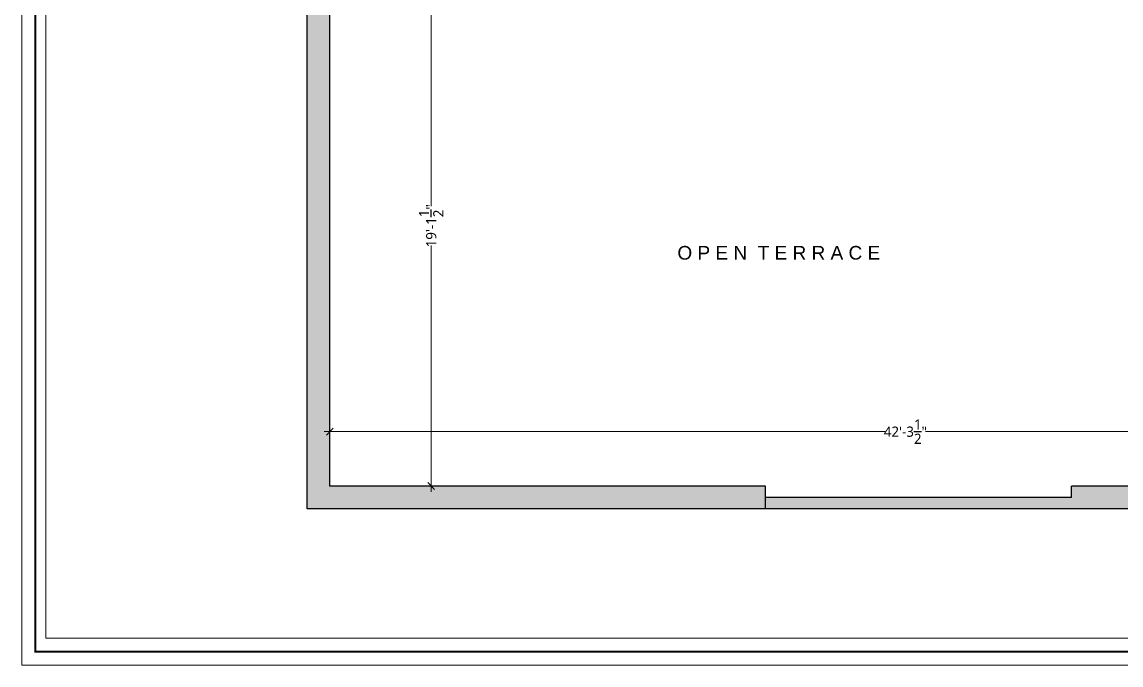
# Model space of a CAD drawing. Header units: inches. Extents: x -179 to 4134, y -2155 to 815.
# Drawn here: x 3260.1 to 3744.7, y -1887.4 to -1603.9 of the extents above; entities that cross this region are included whole.
import ezdxf

# ---------------------------------------------------------------- set-up
doc = ezdxf.new("R2010")
doc.units = ezdxf.units.IN
doc.header["$LTSCALE"] = 5
for name, color, linetype, lineweight in [('Furniture-New', 217, 'Continuous', 5), ('text', 7, 'Continuous', 5), ('title', 7, 'Continuous', 5), ('wall', 7, 'Continuous', 30), ('wall hatch', 252, 'Continuous', 5)]:
    doc.layers.add(name, color=color, linetype=linetype, lineweight=lineweight)
doc.styles.add('irfan', font='trebuc.ttf')
doc.styles.add('KARUN', font='arial.ttf')
doc.dimstyles.new('IRFAN', dxfattribs={"dimtxt": 4.5, "dimasz": 3, "dimexe": 2.5, "dimexo": 2.5, "dimgap": 0.09, "dimtad": 0, "dimdec": 1, "dimzin": 3, "dimdsep": 46, "dimlunit": 4, "dimtxsty": 'irfan', "dimblk": 'OBLIQUE', "dimcen": 2, "dimdle": 2.5, "dimclrd": 251, "dimclre": 251, "dimclrt": 7, "dimadec": 0, "dimazin": 0, "dimtm": 1e-09, "dimtfac": 1, "dimtdec": 1, "dimtofl": 0, "dimtmove": 0, "dimatfit": 3, "dimfxl": 2, "dimtolj": 1, "dimtzin": 0, "dimlwd": 0, "dimlwe": -1, "dimarcsym": 0})

# ---------------------------------------------------------------- blocks, each defined once
blk = doc.blocks.new('_Oblique')
at = {"color": 0, "linetype": 'ByBlock', "lineweight": -2}
blk.add_line((-0.5, -0.5), (0.5, 0.5), dxfattribs=at)
blk = doc.blocks.new('*D374')
at = {"layer": 'Defpoints', "color": 0, "lineweight": 25, "ltscale": 0.25, "transparency": 16777216}
for p in [(3437.94, -1578.99), (3437.94, -1808.49), (3440.54, -1808.49)]:
    blk.add_point(p, dxfattribs=at)
at = {"layer": 'Furniture-New', "color": 251, "ltscale": 0.25, "transparency": 16777216}
for p, q in [((3440.44, -1578.99), (3443.04, -1578.99)), ((3440.44, -1808.49), (3443.04, -1808.49))]:
    blk.add_line(p, q, dxfattribs=at)
at = {"layer": 'Furniture-New', "color": 251, "lineweight": 0, "ltscale": 0.25, "transparency": 16777216}
for p, q in [((3440.54, -1576.49), (3440.54, -1685.08)), ((3440.54, -1810.99), (3440.54, -1702.4))]:
    blk.add_line(p, q, dxfattribs=at)
at = {"layer": 'Furniture-New', "color": 251, "lineweight": 0, "ltscale": 0.25, "transparency": 16777216, "xscale": 3, "yscale": 3, "zscale": 3}
for p, rotation in [((3440.54, -1578.99), 90), ((3440.54, -1808.49), 270)]:
    blk.add_blockref('_Oblique', p, dxfattribs=dict(at, rotation=rotation))
at = {"layer": 'Furniture-New', "color": 7, "lineweight": 25, "ltscale": 0.25, "transparency": 16777216, "insert": (3440.54, -1693.74), "char_height": 4.5, "attachment_point": 5, "rotation": 90, "style": 'irfan'}
blk.add_mtext('\\A1;19\'-1{\\H1x;\\S1/2;}"', dxfattribs=at)
blk = doc.blocks.new('*D376')
at = {"layer": 'Defpoints', "color": 0, "lineweight": 25, "ltscale": 0.25, "transparency": 16777216}
for p in [(3395.88, -1784.51), (3395.88, -1784.64), (3903.38, -1784.64)]:
    blk.add_point(p, dxfattribs=at)
at = {"layer": 'Furniture-New', "color": 251, "ltscale": 0.25, "transparency": 16777216}
for p, q in [((3395.88, -1782.14), (3395.88, -1782.01)), ((3903.38, -1782.14), (3903.38, -1782.01))]:
    blk.add_line(p, q, dxfattribs=at)
at = {"layer": 'Furniture-New', "color": 251, "lineweight": 0, "ltscale": 0.25, "transparency": 16777216}
for p, q in [((3393.38, -1784.51), (3640.7, -1784.51)), ((3905.88, -1784.51), (3658.56, -1784.51))]:
    blk.add_line(p, q, dxfattribs=at)
at = {"layer": 'Furniture-New', "color": 251, "lineweight": 0, "ltscale": 0.25, "transparency": 16777216, "xscale": 3, "yscale": 3, "zscale": 3, "rotation": 180.0000000000001}
blk.add_blockref('_Oblique', (3395.88, -1784.51), dxfattribs=at)
at = {"layer": 'Furniture-New', "color": 251, "lineweight": 0, "ltscale": 0.25, "transparency": 16777216, "xscale": 3, "yscale": 3, "zscale": 3}
blk.add_blockref('_Oblique', (3903.38, -1784.51), dxfattribs=at)
at = {"layer": 'Furniture-New', "color": 7, "lineweight": 25, "ltscale": 0.25, "transparency": 16777216, "insert": (3649.63, -1784.51), "char_height": 4.5, "attachment_point": 5, "style": 'irfan'}
blk.add_mtext('\\A1;42\'-3{\\H1x;\\S1/2;}"', dxfattribs=at)

msp = doc.modelspace()

# ---------------------------------------------------------------- hatches: boundary and pattern name
at = {"layer": 'wall hatch', "ltscale": 0.25}
h = msp.add_hatch(color=256, dxfattribs=at)
h.dxf.hatch_style = 1
h.paths.add_polyline_path([(3913.38, -1333.99), (3722.38, -1333.99), (3722.38, -1343.99), (3903.38, -1343.99), (3903.38, -1478.99), (3897.38, -1478.99), (3897.38, -1489.49), (3913.38, -1489.49)])
h.paths.add_polyline_path([(3913.38, -1663.49), (3903.38, -1663.49), (3903.38, -1808.49), (3722.88, -1808.49), (3722.88, -1813.49), (3587.88, -1813.49), (3587.88, -1818.49), (3913.38, -1818.49)])
h.paths.add_polyline_path([(3587.88, -1808.49), (3395.88, -1808.49), (3395.88, -1578.99), (3385.88, -1578.99), (3385.88, -1813.49), (3385.88, -1818.49), (3587.88, -1818.49), (3587.88, -1813.49)])

# ---------------------------------------------------------------- linework, layer by layer
at = {"layer": 'title'}
for points in [[(4134.13, -1887.37), (4134.13, -1269.38), (3260.12, -1269.38), (3260.12, -1887.37)], [(4123.61, -1279.9), (3270.63, -1279.9), (3270.63, -1875.48), (4123.61, -1875.48)]]:
    msp.add_lwpolyline(points, close=True, dxfattribs=at)
at = {"layer": 'title', "color": 7, "linetype": 'Continuous', "const_width": 0.902}
msp.add_lwpolyline([(4128.2, -1275.32), (3266.05, -1275.32), (3266.05, -1881.44), (4128.2, -1881.44)], close=True, dxfattribs=at)
at = {"layer": 'wall', "ltscale": 0.25}
for p, q in [((3385.88, -1813.49), (3385.88, -1578.99)), ((3395.88, -1808.49), (3395.88, -1578.99)), ((3587.88, -1808.49), (3395.88, -1808.49)), ((3587.88, -1818.49), (3587.88, -1808.49)), ((3903.38, -1808.49), (3722.88, -1808.49)), ((3722.88, -1813.49), (3722.88, -1808.49)), ((3385.88, -1818.49), (3385.88, -1813.49)), ((3722.88, -1813.49), (3587.88, -1813.49)), ((3587.88, -1818.49), (3385.88, -1818.49)), ((3913.38, -1818.49), (3587.88, -1818.49))]:
    msp.add_line(p, q, dxfattribs=at)

# ---------------------------------------------------------------- texts
at = {"layer": 'text', "lineweight": 25, "insert": (3638.33, -1708.74), "char_height": 6, "width": 89.0327, "attachment_point": 9, "style": 'KARUN'}
msp.add_mtext('\\A1;\\pxqc,t7,10;O P E N  T E R R A C E', dxfattribs=at)

# ---------------------------------------------------------------- dimensions: what is measured, and where the dimension line sits
at = {"layer": 'Furniture-New', "lineweight": 25, "ltscale": 0.25}
for p1, p2, distance, picture, middle in [((3437.94, -1578.99), (3437.94, -1808.49), 2.6, '*D374', (3440.54, -1693.74)), ((3903.38, -1784.64), (3395.88, -1784.64), -0.13, '*D376', (3649.63, -1784.51))]:
    dim = msp.add_aligned_dim(p1=p1, p2=p2, distance=distance, dimstyle='IRFAN', override={"dimpost": '\\X'}, dxfattribs=at)
    dim.commit()
    dim.dimension.update_dxf_attribs({"geometry": picture, "text_midpoint": middle})

doc.saveas('drawing.dxf')
